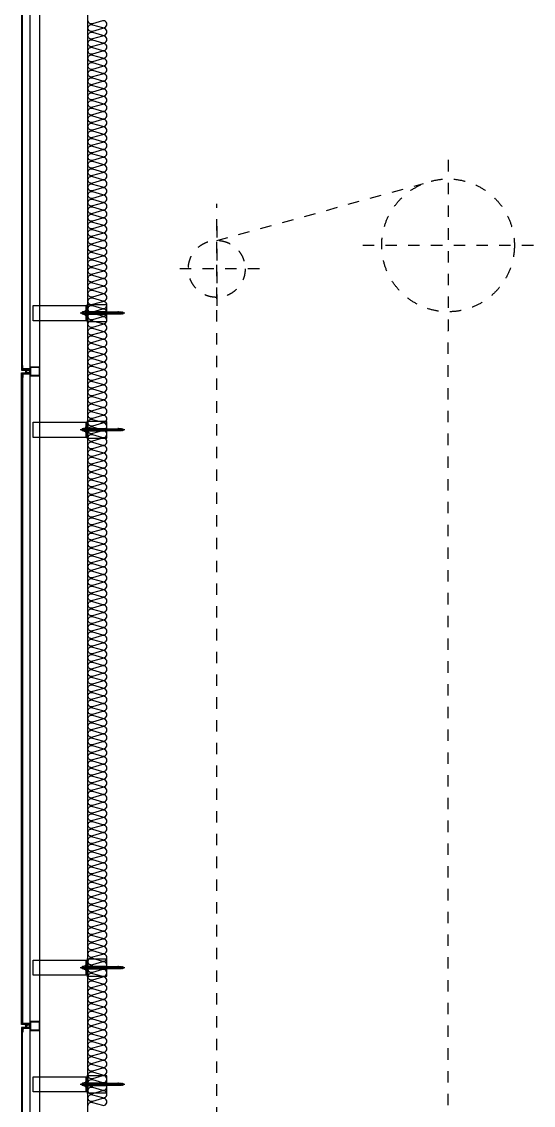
# Model space of a CAD drawing. Header units: millimetres. Extents: x -1320 to 172218, y -4077 to 50350.
# Drawn here: x 118350 to 121050, y 39832 to 45544 of the extents above; entities that cross this region are included whole.
import ezdxf

# ---------------------------------------------------------------- set-up
doc = ezdxf.new("R2010")
doc.units = ezdxf.units.MM
doc.header["$LTSCALE"] = 60
doc.linetypes.add('HIDDEN', pattern=[2, 1, -1])
for name, color, linetype in [('A-CORE-ELEV', 5, 'Continuous'), ('A-ETC-8', 8, 'Continuous'), ('A-FIN', 6, 'Continuous'), ('INSUL', 8, 'Continuous'), ('ISL', 251, 'Continuous')]:
    doc.layers.add(name, color=color, linetype=linetype)

# ---------------------------------------------------------------- blocks, each defined once
blk = doc.blocks.new('A$C632c858f')
at = {"layer": 'A-ETC-8'}
blk.add_arc((-2.8, 0), 24, 341.8248, 18.1752, dxfattribs=at)
blk.add_ellipse((34, 0), major_axis=(7.59, 0), ratio=0.987937, dxfattribs=at)
blk = doc.blocks.new('A$Cae507117')
at = {"layer": 'A-ETC-8'}
for points in [[(-50, 0), (-50, -50), (0, -50), (0, 0)], [(-46.8, -3.2), (-46.8, -46.8), (-3.2, -46.8), (-3.2, -3.2)]]:
    blk.add_lwpolyline(points, close=True, dxfattribs=at)
blk = doc.blocks.new('너트 M12')
for p, q in [((-9, 0), (9, 0)), ((-9.5, -9), (-9.5, -0.5)), ((9, -9.5), (-9, -9.5)), ((0, -8.3), (0, -1.2)), ((9.5, -0.5), (9.5, -9))]:
    blk.add_line(p, q)
for centre, start, end in [((-9, -0.5), 90, 180), ((-9, -9), 180, 270), ((9, -0.5), 0, 90), ((9, -9), 270, 0)]:
    blk.add_arc(centre, 0.5, start, end)
at = {"extrusion": (0, 0, -1)}
for centre, major_axis, ratio, start_param, end_param in [((-4.8, -0.9), (-4.75, 0.31), 0.185359, -0.024388, 3.141593), ((4.8, -0.9), (4.75, 0.31), 0.185108, 3.141593, 6.30754), ((-4.8, -8.6), (4.75, 0.31), 0.187111, 0, 3.166211), ((4.8, -8.6), (-4.75, 0.31), 0.185991, 3.117121, 6.283185)]:
    blk.add_ellipse(centre, major_axis=major_axis, ratio=ratio, start_param=start_param, end_param=end_param, dxfattribs=at)
blk = doc.blocks.new('A$C5ebcaad0')
at = {"layer": 'A-ETC-8'}
for p, q in [((-449, -225), (-214, -225)), ((-439, -220.5), (-439, -229.5)), ((-437, -219), (-437.5, -219)), ((-426, -220.5), (-437, -219)), ((-431.6, -219.7), (-431.6, -221.5)), ((-431.1, -222.3), (-429.3, -223.5)), ((-431.1, -227.7), (-429.3, -226.5)), ((-415.6, -218.7), (-430.6, -218.7)), ((-421.1, -224), (-427.7, -224)), ((-421.1, -226), (-427.7, -226)), ((-426, -220.5), (-412, -220.5)), ((-420.6, -223.5), (-420.6, -223)), ((-420.6, -227), (-420.6, -226.5)), ((-416.6, -227), (-416.6, -223)), ((-415.6, -218.7), (-412.6, -218.7)), ((-412.6, -218.7), (-412.6, -231.2)), ((-412, -231), (-412, -219)), ((-409, -219), (-412, -219)), ((-409, -231), (-409, -219)), ((-355, -219), (-409, -219)), ((-355, -219), (-245.5, -219)), ((-234, -219), (-225.5, -219)), ((-234, -220.5), (-224, -220.5)), ((-225.5, -231), (-225.5, -219)), ((-224, -220.5), (-225.5, -219)), ((-224, -229.5), (-224, -220.5)), ((-437.5, -231), (-437, -231)), ((-437, -231), (-426, -229.5)), ((-431.6, -228.5), (-431.6, -230.2)), ((-430.6, -231.2), (-415.6, -231.2)), ((-426, -229.5), (-412, -229.5)), ((-415.6, -231.2), (-412.6, -231.2)), ((-412, -231), (-409, -231)), ((-409, -231), (-355, -231)), ((-245.5, -231), (-355, -231)), ((-234.2, -229.5), (-224, -229.5)), ((-234, -231), (-225.5, -231)), ((-224, -229.5), (-225.5, -231))]:
    blk.add_line(p, q, dxfattribs=at)
for points in [[(-255, -180.5), (-255, -269.5), (-355, -269.5), (-355, -180.5)], [(33.5, -185), (-251.5, -185), (-251.5, -265), (33.5, -265)], [(-251.5, -265), (-245.5, -265), (-245.5, -185), (-251.5, -185)], [(-245.5, -210), (-245.5, -240), (-243.5, -240), (-243.5, -210)]]:
    blk.add_lwpolyline(points, close=True, dxfattribs=at)
blk.add_lwpolyline([(-251.5, -177.5), (-251.5, -272.5, -0.414214), (-252.5, -273.5), (-255, -273.5), (-255, -176.5), (-252.5, -176.5, -0.414214)], format="xyb", close=True, dxfattribs=at)
for centre, radius, start, end in [((-437.5, -220.5), 1.5, 90, 180), ((-430.6, -219.7), 1, 90, 180), ((-430.6, -221.5), 1, 180, 236.3099), ((-430.6, -228.5), 1, 123.6901, 180), ((-427.7, -221), 3, 236.3099, 270), ((-427.7, -229), 3, 90, 123.6901), ((-421.1, -223.5), 0.5, 270, 0), ((-421.1, -226.5), 0.5, 0, 90), ((-418.6, -223), 2, 90, 180), ((-418.6, -227), 2, 180, 270), ((-418.6, -223), 2, 0, 90), ((-418.6, -227), 2, 270, 0), ((-437.5, -229.5), 1.5, 180, 270), ((-430.6, -230.2), 1, 180, 270)]:
    blk.add_arc(centre, radius, start, end, dxfattribs=at)
at = {"layer": 'A-ETC-8', "xscale": -1, "rotation": 90}
blk.add_blockref('너트 M12', (-243.5, -225), dxfattribs=at)

msp = doc.modelspace()

# ---------------------------------------------------------------- linework, layer by layer
at = {"layer": 'A-CORE-ELEV', "color": 4, "linetype": 'HIDDEN'}
for p, q in [((120599.8, 44814.6, 0), (120599.8, 43914.6, 0)), ((119379.2, 44390.6), (120471, 44690)), ((119379.2, 13602.7, 0), (119379.2, 44583.7)), ((119379.2, 44465.6), (119379.2, 44015.6)), ((121049.8, 44364.6, 0), (120149.8, 44364.6, 0)), ((119604.2, 44240.6), (119154.2, 44240.6)), ((120599.8, 17392.4, 0), (120599.8, 43914.6, 0))]:
    msp.add_line(p, q, dxfattribs=at)
for centre, radius in [((120599.8, 44364.6, 0), 350), ((119379.2, 44240.6), 150)]:
    msp.add_circle(centre, radius, dxfattribs=at)
at = {"layer": 'A-ETC-8'}
for p, q in [((118395, 680), (118395, 47070, 0)), ((118445, 47070, 0), (118445, 680))]:
    msp.add_line(p, q, dxfattribs=at)
at = {"layer": 'A-ETC-8', "elevation": 0}
for points in [[(118358, 43711.5), (118393, 43711.5), (118393, 43700.5), (118395, 43700.5), (118395, 43713.5), (118359.7, 43713.5, 0.226541), (118356, 43717.2), (118356, 43731.9), (118354, 43731.9), (118354, 43715.5, -0.414214)], [(118358, 43688.5), (118393, 43688.5), (118393, 43699.5), (118395, 43699.5), (118395, 43686.5), (118359.7, 43686.5, -0.226541), (118356, 43682.8), (118356, 43668.1), (118354, 43668.1), (118354, 43684.5, 0.414214)], [(118358, 40261.5), (118393, 40261.5), (118393, 40250.5), (118395, 40250.5), (118395, 40263.5), (118359.7, 40263.5, 0.226541), (118356, 40267.2), (118356, 40281.9), (118354, 40281.9), (118354, 40265.5, -0.414214)], [(118358, 40238.5), (118393, 40238.5), (118393, 40249.5), (118395, 40249.5), (118395, 40236.5), (118359.7, 40236.5, -0.226541), (118356, 40232.8), (118356, 40218.1), (118354, 40218.1), (118354, 40234.5, 0.414214)]]:
    msp.add_lwpolyline(points, format="xyb", close=True, dxfattribs=at)
at = {"layer": 'A-FIN', "elevation": 0}
for points in [[(118391, 47031), (118391, 47035), (118350, 47035), (118350, 43707.5), (118391, 43707.5), (118391, 43711.5), (118354, 43711.5), (118354, 47031), (118391, 47031)], [(118391, 40261.5), (118391, 40257.5), (118350, 40257.5), (118350, 43692.5), (118391, 43692.5), (118391, 43688.5), (118354, 43688.5), (118354, 40261.5), (118391, 40261.5)], [(118391, 40238.5), (118391, 40242.5), (118350, 40242.5), (118350, 36257.5), (118391, 36257.5), (118391, 36261.5), (118354, 36261.5), (118354, 40238.5), (118391, 40238.5)]]:
    msp.add_lwpolyline(points, close=True, dxfattribs=at)
at = {"layer": 'INSUL'}
msp.add_line((118700, -1850, 0), (118700, 47000, 0), dxfattribs=at)
at = {"layer": 'ISL', "elevation": 0}
msp.add_lwpolyline([(118700, 39830, -0.509267), (118724.2, 39847.7), (118775.8, 39832.4, 1.372593), (118775.8, 39867.7), (118724.2, 39852.4, -0.509267), (118700, 39870, -0.509267), (118724.2, 39887.7), (118775.8, 39872.4, 1.372593), (118775.8, 39907.7), (118724.2, 39892.4, -0.509267), (118700, 39910, -0.509267), (118724.2, 39927.7), (118775.8, 39912.4, 1.372593), (118775.8, 39947.7), (118724.2, 39932.4, -0.509267), (118700, 39950, -0.509267), (118724.2, 39967.7), (118775.8, 39952.4, 1.372593), (118775.8, 39987.7), (118724.2, 39972.4, -0.509267), (118700, 39990, -0.509267), (118724.2, 40007.7), (118775.8, 39992.4, 1.372593), (118775.8, 40027.7), (118724.2, 40012.4, -0.509267), (118700, 40030, -0.509267), (118724.2, 40047.7), (118775.8, 40032.4, 1.372593), (118775.8, 40067.7), (118724.2, 40052.4, -0.509267), (118700, 40070, -0.509267), (118724.2, 40087.7), (118775.8, 40072.4, 1.372593), (118775.8, 40107.7), (118724.2, 40092.4, -0.509267), (118700, 40110, -0.509267), (118724.2, 40127.7), (118775.8, 40112.4, 1.372593), (118775.8, 40147.7), (118724.2, 40132.4, -0.509267), (118700, 40150, -0.509267), (118724.2, 40167.7), (118775.8, 40152.4, 1.372593), (118775.8, 40187.7), (118724.2, 40172.4, -0.509267), (118700, 40190, -0.509267), (118724.2, 40207.7), (118775.8, 40192.4, 1.372593), (118775.8, 40227.7), (118724.2, 40212.4, -0.509267), (118700, 40230, -0.509267), (118724.2, 40247.7), (118775.8, 40232.4, 1.372593), (118775.8, 40267.7), (118724.2, 40252.4, -0.509267), (118700, 40270, -0.509267), (118724.2, 40287.7), (118775.8, 40272.4, 1.372593), (118775.8, 40307.7), (118724.2, 40292.4, -0.509267), (118700, 40310, -0.509267), (118724.2, 40327.7), (118775.8, 40312.4, 1.372593), (118775.8, 40347.7), (118724.2, 40332.4, -0.509267), (118700, 40350, -0.509267), (118724.2, 40367.7), (118775.8, 40352.4, 1.372593), (118775.8, 40387.7), (118724.2, 40372.4, -0.509267), (118700, 40390, -0.509267), (118724.2, 40407.7), (118775.8, 40392.4, 1.372593), (118775.8, 40427.7), (118724.2, 40412.4, -0.509267), (118700, 40430, -0.509267), (118724.2, 40447.7), (118775.8, 40432.4, 1.372593), (118775.8, 40467.7), (118724.2, 40452.4, -0.509267), (118700, 40470, -0.509267), (118724.2, 40487.7), (118775.8, 40472.4, 1.372593), (118775.8, 40507.7), (118724.2, 40492.4, -0.509267), (118700, 40510, -0.509267), (118724.2, 40527.7), (118775.8, 40512.4, 1.372593), (118775.8, 40547.7), (118724.2, 40532.4, -0.509267), (118700, 40550, -0.509267), (118724.2, 40567.7), (118775.8, 40552.4, 1.372593), (118775.8, 40587.7), (118724.2, 40572.4, -0.509267), (118700, 40590, -0.509267), (118724.2, 40607.7), (118775.8, 40592.4, 1.372593), (118775.8, 40627.7), (118724.2, 40612.4, -0.509267), (118700, 40630, -0.509267), (118724.2, 40647.7), (118775.8, 40632.4, 1.372593), (118775.8, 40667.7), (118724.2, 40652.4, -0.509267), (118700, 40670, -0.509267), (118724.2, 40687.7), (118775.8, 40672.4, 1.372593), (118775.8, 40707.7), (118724.2, 40692.4, -0.509267), (118700, 40710, -0.509267), (118724.2, 40727.7), (118775.8, 40712.4, 1.372593), (118775.8, 40747.7), (118724.2, 40732.4, -0.509267), (118700, 40750, -0.509267), (118724.2, 40767.7), (118775.8, 40752.4, 1.372593), (118775.8, 40787.7), (118724.2, 40772.4, -0.509267), (118700, 40790, -0.509267), (118724.2, 40807.7), (118775.8, 40792.4, 1.372593), (118775.8, 40827.7), (118724.2, 40812.4, -0.509267), (118700, 40830, -0.509267), (118724.2, 40847.7), (118775.8, 40832.4, 1.372593), (118775.8, 40867.7), (118724.2, 40852.4, -0.509267), (118700, 40870, -0.509267), (118724.2, 40887.7), (118775.8, 40872.4, 1.372593), (118775.8, 40907.7), (118724.2, 40892.4, -0.509267), (118700, 40910, -0.509267), (118724.2, 40927.7), (118775.8, 40912.4, 1.372593), (118775.8, 40947.7), (118724.2, 40932.4, -0.509267), (118700, 40950, -0.509267), (118724.2, 40967.7), (118775.8, 40952.4, 1.372593), (118775.8, 40987.7), (118724.2, 40972.4, -0.509267), (118700, 40990, -0.509267), (118724.2, 41007.7), (118775.8, 40992.4, 1.372593), (118775.8, 41027.7), (118724.2, 41012.4, -0.509267), (118700, 41030, -0.509267), (118724.2, 41047.7), (118775.8, 41032.4, 1.372593), (118775.8, 41067.7), (118724.2, 41052.4, -0.509267), (118700, 41070, -0.509267), (118724.2, 41087.7), (118775.8, 41072.4, 1.372593), (118775.8, 41107.7), (118724.2, 41092.4, -0.509267), (118700, 41110, -0.509267), (118724.2, 41127.7), (118775.8, 41112.4, 1.372593), (118775.8, 41147.7), (118724.2, 41132.4, -0.509267), (118700, 41150, -0.509267), (118724.2, 41167.7), (118775.8, 41152.4, 1.372593), (118775.8, 41187.7), (118724.2, 41172.4, -0.509267), (118700, 41190, -0.509267), (118724.2, 41207.7), (118775.8, 41192.4, 1.372593), (118775.8, 41227.7), (118724.2, 41212.4, -0.509267), (118700, 41230, -0.509267), (118724.2, 41247.7), (118775.8, 41232.4, 1.372593), (118775.8, 41267.7), (118724.2, 41252.4, -0.509267), (118700, 41270, -0.509267), (118724.2, 41287.7), (118775.8, 41272.4, 1.372593), (118775.8, 41307.7), (118724.2, 41292.4, -0.509267), (118700, 41310, -0.509267), (118724.2, 41327.7), (118775.8, 41312.4, 1.372593), (118775.8, 41347.7), (118724.2, 41332.4, -0.509267), (118700, 41350, -0.509267), (118724.2, 41367.7), (118775.8, 41352.4, 1.372593), (118775.8, 41387.7), (118724.2, 41372.4, -0.509267), (118700, 41390, -0.509267), (118724.2, 41407.7), (118775.8, 41392.4, 1.372593), (118775.8, 41427.7), (118724.2, 41412.4, -0.509267), (118700, 41430, -0.509267), (118724.2, 41447.7), (118775.8, 41432.4, 1.372593), (118775.8, 41467.7), (118724.2, 41452.4, -0.509267), (118700, 41470, -0.509267), (118724.2, 41487.7), (118775.8, 41472.4, 1.372593), (118775.8, 41507.7), (118724.2, 41492.4, -0.509267), (118700, 41510, -0.509267), (118724.2, 41527.7), (118775.8, 41512.4, 1.372593), (118775.8, 41547.7), (118724.2, 41532.4, -0.509267), (118700, 41550, -0.509267), (118724.2, 41567.7), (118775.8, 41552.4, 1.372593), (118775.8, 41587.7), (118724.2, 41572.4, -0.509267), (118700, 41590, -0.509267), (118724.2, 41607.7), (118775.8, 41592.4, 1.372593), (118775.8, 41627.7), (118724.2, 41612.4, -0.509267), (118700, 41630, -0.509267), (118724.2, 41647.7), (118775.8, 41632.4, 1.372593), (118775.8, 41667.7), (118724.2, 41652.4, -0.509267), (118700, 41670, -0.509267), (118724.2, 41687.7), (118775.8, 41672.4, 1.372593), (118775.8, 41707.7), (118724.2, 41692.4, -0.509267), (118700, 41710, -0.509267), (118724.2, 41727.7), (118775.8, 41712.4, 1.372593), (118775.8, 41747.7), (118724.2, 41732.4, -0.509267), (118700, 41750, -0.509267), (118724.2, 41767.7), (118775.8, 41752.4, 1.372593), (118775.8, 41787.7), (118724.2, 41772.4, -0.509267), (118700, 41790, -0.509267), (118724.2, 41807.7), (118775.8, 41792.4, 1.372593), (118775.8, 41827.7), (118724.2, 41812.4, -0.509267), (118700, 41830, -0.509267), (118724.2, 41847.7), (118775.8, 41832.4, 1.372593), (118775.8, 41867.7), (118724.2, 41852.4, -0.509267), (118700, 41870, -0.509267), (118724.2, 41887.7), (118775.8, 41872.4, 1.372593), (118775.8, 41907.7), (118724.2, 41892.4, -0.509267), (118700, 41910, -0.509267), (118724.2, 41927.7), (118775.8, 41912.4, 1.372593), (118775.8, 41947.7), (118724.2, 41932.4, -0.509267), (118700, 41950, -0.509267), (118724.2, 41967.7), (118775.8, 41952.4, 1.372593), (118775.8, 41987.7), (118724.2, 41972.4, -0.509267), (118700, 41990, -0.509267), (118724.2, 42007.7), (118775.8, 41992.4, 1.372593), (118775.8, 42027.7), (118724.2, 42012.4, -0.509267), (118700, 42030, -0.509267), (118724.2, 42047.7), (118775.8, 42032.4, 1.372593), (118775.8, 42067.7), (118724.2, 42052.4, -0.509267), (118700, 42070, -0.509267), (118724.2, 42087.7), (118775.8, 42072.4, 1.372593), (118775.8, 42107.7), (118724.2, 42092.4, -0.509267), (118700, 42110, -0.509267), (118724.2, 42127.7), (118775.8, 42112.4, 1.372593), (118775.8, 42147.7), (118724.2, 42132.4, -0.509267), (118700, 42150, -0.509267), (118724.2, 42167.7), (118775.8, 42152.4, 1.372593), (118775.8, 42187.7), (118724.2, 42172.4, -0.509267), (118700, 42190, -0.509267), (118724.2, 42207.7), (118775.8, 42192.4, 1.372593), (118775.8, 42227.7), (118724.2, 42212.4, -0.509267), (118700, 42230, -0.509267), (118724.2, 42247.7), (118775.8, 42232.4, 1.372593), (118775.8, 42267.7), (118724.2, 42252.4, -0.509267), (118700, 42270, -0.509267), (118724.2, 42287.7), (118775.8, 42272.4, 1.372593), (118775.8, 42307.7), (118724.2, 42292.4, -0.509267), (118700, 42310, -0.509267), (118724.2, 42327.7), (118775.8, 42312.4, 1.372593), (118775.8, 42347.7), (118724.2, 42332.4, -0.509267), (118700, 42350, -0.509267), (118724.2, 42367.7), (118775.8, 42352.4, 1.372593), (118775.8, 42387.7), (118724.2, 42372.4, -0.509267), (118700, 42390, -0.509267), (118724.2, 42407.7), (118775.8, 42392.4, 1.372593), (118775.8, 42427.7), (118724.2, 42412.4, -0.509267), (118700, 42430, -0.509267), (118724.2, 42447.7), (118775.8, 42432.4, 1.372593), (118775.8, 42467.7), (118724.2, 42452.4, -0.509267), (118700, 42470, -0.509267), (118724.2, 42487.7), (118775.8, 42472.4, 1.372593), (118775.8, 42507.7), (118724.2, 42492.4, -0.509267), (118700, 42510, -0.509267), (118724.2, 42527.7), (118775.8, 42512.4, 1.372593), (118775.8, 42547.7), (118724.2, 42532.4, -0.509267), (118700, 42550, -0.509267), (118724.2, 42567.7), (118775.8, 42552.4, 1.372593), (118775.8, 42587.7), (118724.2, 42572.4, -0.509267), (118700, 42590, -0.509267), (118724.2, 42607.7), (118775.8, 42592.4, 1.372593), (118775.8, 42627.7), (118724.2, 42612.4, -0.509267), (118700, 42630, -0.509267), (118724.2, 42647.7), (118775.8, 42632.4, 1.372593), (118775.8, 42667.7), (118724.2, 42652.4, -0.509267), (118700, 42670, -0.509267), (118724.2, 42687.7), (118775.8, 42672.4, 1.372593), (118775.8, 42707.7), (118724.2, 42692.4, -0.509267), (118700, 42710, -0.509267), (118724.2, 42727.7), (118775.8, 42712.4, 1.372593), (118775.8, 42747.7), (118724.2, 42732.4, -0.509267), (118700, 42750, -0.509267), (118724.2, 42767.7), (118775.8, 42752.4, 1.372593), (118775.8, 42787.7), (118724.2, 42772.4, -0.509267), (118700, 42790, -0.509267), (118724.2, 42807.7), (118775.8, 42792.4, 1.372593), (118775.8, 42827.7), (118724.2, 42812.4, -0.509267), (118700, 42830, -0.509267), (118724.2, 42847.7), (118775.8, 42832.4, 1.372593), (118775.8, 42867.7), (118724.2, 42852.4, -0.509267), (118700, 42870, -0.509267), (118724.2, 42887.7), (118775.8, 42872.4, 1.372593), (118775.8, 42907.7), (118724.2, 42892.4, -0.509267), (118700, 42910, -0.509267), (118724.2, 42927.7), (118775.8, 42912.4, 1.372593), (118775.8, 42947.7), (118724.2, 42932.4, -0.509267), (118700, 42950, -0.509267), (118724.2, 42967.7), (118775.8, 42952.4, 1.372593), (118775.8, 42987.7), (118724.2, 42972.4, -0.509267), (118700, 42990, -0.509267), (118724.2, 43007.7), (118775.8, 42992.4, 1.372593), (118775.8, 43027.7), (118724.2, 43012.4, -0.509267), (118700, 43030, -0.509267), (118724.2, 43047.7), (118775.8, 43032.4, 1.372593), (118775.8, 43067.7), (118724.2, 43052.4, -0.509267), (118700, 43070, -0.509267), (118724.2, 43087.7), (118775.8, 43072.4, 1.372593), (118775.8, 43107.7), (118724.2, 43092.4, -0.509267), (118700, 43110, -0.509267), (118724.2, 43127.7), (118775.8, 43112.4, 1.372593), (118775.8, 43147.7), (118724.2, 43132.4, -0.509267), (118700, 43150, -0.509267), (118724.2, 43167.7), (118775.8, 43152.4, 1.372593), (118775.8, 43187.7), (118724.2, 43172.4, -0.509267), (118700, 43190, -0.509267), (118724.2, 43207.7), (118775.8, 43192.4, 1.372593), (118775.8, 43227.7), (118724.2, 43212.4, -0.509267), (118700, 43230, -0.509267), (118724.2, 43247.7), (118775.8, 43232.4, 1.372593), (118775.8, 43267.7), (118724.2, 43252.4, -0.509267), (118700, 43270, -0.509267), (118724.2, 43287.7), (118775.8, 43272.4, 1.372593), (118775.8, 43307.7), (118724.2, 43292.4, -0.509267), (118700, 43310, -0.509267), (118724.2, 43327.7), (118775.8, 43312.4, 1.372593), (118775.8, 43347.7), (118724.2, 43332.4, -0.509267), (118700, 43350, -0.509267), (118724.2, 43367.7), (118775.8, 43352.4, 1.372593), (118775.8, 43387.7), (118724.2, 43372.4, -0.509267), (118700, 43390, -0.509267), (118724.2, 43407.7), (118775.8, 43392.4, 1.372593), (118775.8, 43427.7), (118724.2, 43412.4, -0.509267), (118700, 43430, -0.509267), (118724.2, 43447.7), (118775.8, 43432.4, 1.372593), (118775.8, 43467.7), (118724.2, 43452.4, -0.509267), (118700, 43470, -0.509267), (118724.2, 43487.7), (118775.8, 43472.4, 1.372593), (118775.8, 43507.7), (118724.2, 43492.4, -0.509267), (118700, 43510, -0.509267), (118724.2, 43527.7), (118775.8, 43512.4, 1.372593), (118775.8, 43547.7), (118724.2, 43532.4, -0.509267), (118700, 43550, -0.509267), (118724.2, 43567.7), (118775.8, 43552.4, 1.372593), (118775.8, 43587.7), (118724.2, 43572.4, -0.509267), (118700, 43590, -0.509267), (118724.2, 43607.7), (118775.8, 43592.4, 1.372593), (118775.8, 43627.7), (118724.2, 43612.4, -0.509267), (118700, 43630, -0.509267), (118724.2, 43647.7), (118775.8, 43632.4, 1.372593), (118775.8, 43667.7), (118724.2, 43652.4, -0.509267), (118700, 43670, -0.509267), (118724.2, 43687.7), (118775.8, 43672.4, 1.372593), (118775.8, 43707.7), (118724.2, 43692.4, -0.509267), (118700, 43710, -0.509267), (118724.2, 43727.7), (118775.8, 43712.4, 1.372593), (118775.8, 43747.7), (118724.2, 43732.4, -0.509267), (118700, 43750, -0.509267), (118724.2, 43767.7), (118775.8, 43752.4, 1.372593), (118775.8, 43787.7), (118724.2, 43772.4, -0.509267), (118700, 43790, -0.509267), (118724.2, 43807.7), (118775.8, 43792.4, 1.372593), (118775.8, 43827.7), (118724.2, 43812.4, -0.509267), (118700, 43830, -0.509267), (118724.2, 43847.7), (118775.8, 43832.4, 1.372593), (118775.8, 43867.7), (118724.2, 43852.4, -0.509267), (118700, 43870, -0.509267), (118724.2, 43887.7), (118775.8, 43872.4, 1.372593), (118775.8, 43907.7), (118724.2, 43892.4, -0.509267), (118700, 43910, -0.509267), (118724.2, 43927.7), (118775.8, 43912.4, 1.372593), (118775.8, 43947.7), (118724.2, 43932.4, -0.509267), (118700, 43950, -0.509267), (118724.2, 43967.7), (118775.8, 43952.4, 1.372593), (118775.8, 43987.7), (118724.2, 43972.4, -0.509267), (118700, 43990, -0.509267), (118724.2, 44007.7), (118775.8, 43992.4, 1.372593), (118775.8, 44027.7), (118724.2, 44012.4, -0.509267), (118700, 44030, -0.509267), (118724.2, 44047.7), (118775.8, 44032.4, 1.372593), (118775.8, 44067.7), (118724.2, 44052.4, -0.509267), (118700, 44070, -0.509267), (118724.2, 44087.7), (118775.8, 44072.4, 1.372593), (118775.8, 44107.7), (118724.2, 44092.4, -0.509267), (118700, 44110, -0.509267), (118724.2, 44127.7), (118775.8, 44112.4, 1.372593), (118775.8, 44147.7), (118724.2, 44132.4, -0.509267), (118700, 44150, -0.509267), (118724.2, 44167.7), (118775.8, 44152.4, 1.372593), (118775.8, 44187.7), (118724.2, 44172.4, -0.509267), (118700, 44190, -0.509267), (118724.2, 44207.7), (118775.8, 44192.4, 1.372593), (118775.8, 44227.7), (118724.2, 44212.4, -0.509267), (118700, 44230, -0.509267), (118724.2, 44247.7), (118775.8, 44232.4, 1.372593), (118775.8, 44267.7), (118724.2, 44252.4, -0.509267), (118700, 44270, -0.509267), (118724.2, 44287.7), (118775.8, 44272.4, 1.372593), (118775.8, 44307.7), (118724.2, 44292.4, -0.509267), (118700, 44310, -0.509267), (118724.2, 44327.7), (118775.8, 44312.4, 1.372593), (118775.8, 44347.7), (118724.2, 44332.4, -0.509267), (118700, 44350, -0.509267), (118724.2, 44367.7), (118775.8, 44352.4, 1.372593), (118775.8, 44387.7), (118724.2, 44372.4, -0.509267), (118700, 44390, -0.509267), (118724.2, 44407.7), (118775.8, 44392.4, 1.372593), (118775.8, 44427.7), (118724.2, 44412.4, -0.509267), (118700, 44430, -0.509267), (118724.2, 44447.7), (118775.8, 44432.4, 1.372593), (118775.8, 44467.7), (118724.2, 44452.4, -0.509267), (118700, 44470, -0.509267), (118724.2, 44487.7), (118775.8, 44472.4, 1.372593), (118775.8, 44507.7), (118724.2, 44492.4, -0.509267), (118700, 44510, -0.509267), (118724.2, 44527.7), (118775.8, 44512.4, 1.372593), (118775.8, 44547.7), (118724.2, 44532.4, -0.509267), (118700, 44550, -0.509267), (118724.2, 44567.7), (118775.8, 44552.4, 1.372593), (118775.8, 44587.7), (118724.2, 44572.4, -0.509267), (118700, 44590, -0.509267), (118724.2, 44607.7), (118775.8, 44592.4, 1.372593), (118775.8, 44627.7), (118724.2, 44612.4, -0.509267), (118700, 44630, -0.509267), (118724.2, 44647.7), (118775.8, 44632.4, 1.372593), (118775.8, 44667.7), (118724.2, 44652.4, -0.509267), (118700, 44670, -0.509267), (118724.2, 44687.7), (118775.8, 44672.4, 1.372593), (118775.8, 44707.7), (118724.2, 44692.4, -0.509267), (118700, 44710, -0.509267), (118724.2, 44727.7), (118775.8, 44712.4, 1.372593), (118775.8, 44747.7), (118724.2, 44732.4, -0.509267), (118700, 44750, -0.509267), (118724.2, 44767.7), (118775.8, 44752.4, 1.372593), (118775.8, 44787.7), (118724.2, 44772.4, -0.509267), (118700, 44790, -0.509267), (118724.2, 44807.7), (118775.8, 44792.4, 1.372593), (118775.8, 44827.7), (118724.2, 44812.4, -0.509267), (118700, 44830, -0.509267), (118724.2, 44847.7), (118775.8, 44832.4, 1.372593), (118775.8, 44867.7), (118724.2, 44852.4, -0.509267), (118700, 44870, -0.509267), (118724.2, 44887.7), (118775.8, 44872.4, 1.372593), (118775.8, 44907.7), (118724.2, 44892.4, -0.509267), (118700, 44910, -0.509267), (118724.2, 44927.7), (118775.8, 44912.4, 1.372593), (118775.8, 44947.7), (118724.2, 44932.4, -0.509267), (118700, 44950, -0.509267), (118724.2, 44967.7), (118775.8, 44952.4, 1.372593), (118775.8, 44987.7), (118724.2, 44972.4, -0.509267), (118700, 44990, -0.509267), (118724.2, 45007.7), (118775.8, 44992.4, 1.372593), (118775.8, 45027.7), (118724.2, 45012.4, -0.509267), (118700, 45030, -0.509267), (118724.2, 45047.7), (118775.8, 45032.4, 1.372593), (118775.8, 45067.7), (118724.2, 45052.4, -0.509267), (118700, 45070, -0.509267), (118724.2, 45087.7), (118775.8, 45072.4, 1.372593), (118775.8, 45107.7), (118724.2, 45092.4, -0.509267), (118700, 45110, -0.509267), (118724.2, 45127.7), (118775.8, 45112.4, 1.372593), (118775.8, 45147.7), (118724.2, 45132.4, -0.509267), (118700, 45150, -0.509267), (118724.2, 45167.7), (118775.8, 45152.4, 1.372593), (118775.8, 45187.7), (118724.2, 45172.4, -0.509267), (118700, 45190, -0.509267), (118724.2, 45207.7), (118775.8, 45192.4, 1.372593), (118775.8, 45227.7), (118724.2, 45212.4, -0.509267), (118700, 45230, -0.509267), (118724.2, 45247.7), (118775.8, 45232.4, 1.372593), (118775.8, 45267.7), (118724.2, 45252.4, -0.509267), (118700, 45270, -0.509267), (118724.2, 45287.7), (118775.8, 45272.4, 1.372593), (118775.8, 45307.7), (118724.2, 45292.4, -0.509267), (118700, 45310, -0.509267), (118724.2, 45327.7), (118775.8, 45312.4, 1.372593), (118775.8, 45347.7), (118724.2, 45332.4, -0.509267), (118700, 45350, -0.509267), (118724.2, 45367.7), (118775.8, 45352.4, 1.372593), (118775.8, 45387.7), (118724.2, 45372.4, -0.509267), (118700, 45390, -0.509267), (118724.2, 45407.7), (118775.8, 45392.4, 1.372593), (118775.8, 45427.7), (118724.2, 45412.4, -0.509267), (118700, 45430, -0.509267), (118724.2, 45447.7), (118775.8, 45432.4, 1.372593), (118775.8, 45467.7), (118724.2, 45452.4, -0.509267), (118700, 45470, -0.509267), (118724.2, 45487.7), (118775.8, 45472.4, 1.372593), (118775.8, 45507.7), (118724.2, 45492.4, -0.509267), (118700, 45510, -0.509267), (118724.2, 45527.7), (118775.8, 45512.4, 1.372593), (118775.8, 45547.7), (118724.2, 45532.4, -0.509267), (118700, 45550, -0.509267)], format="xyb", dxfattribs=at)

# ---------------------------------------------------------------- block references
at = {"layer": 'A-ETC-8', "xscale": -1}
for p in [(118445, 44232.5, 0), (118445, 43617.5, 0), (118445, 40782.5), (118445, 40167.5)]:
    msp.add_blockref('A$C5ebcaad0', p, dxfattribs=at)
at = {"layer": 'A-ETC-8'}
for p in [(118350, 43700, 0), (118350, 40250)]:
    msp.add_blockref('A$C632c858f', p, dxfattribs=at)
at = {"layer": 'A-ETC-8', "xscale": -1, "rotation": 180}
for p in [(118445, 43675, 0), (118445, 40225)]:
    msp.add_blockref('A$Cae507117', p, dxfattribs=at)

doc.saveas('drawing.dxf')
